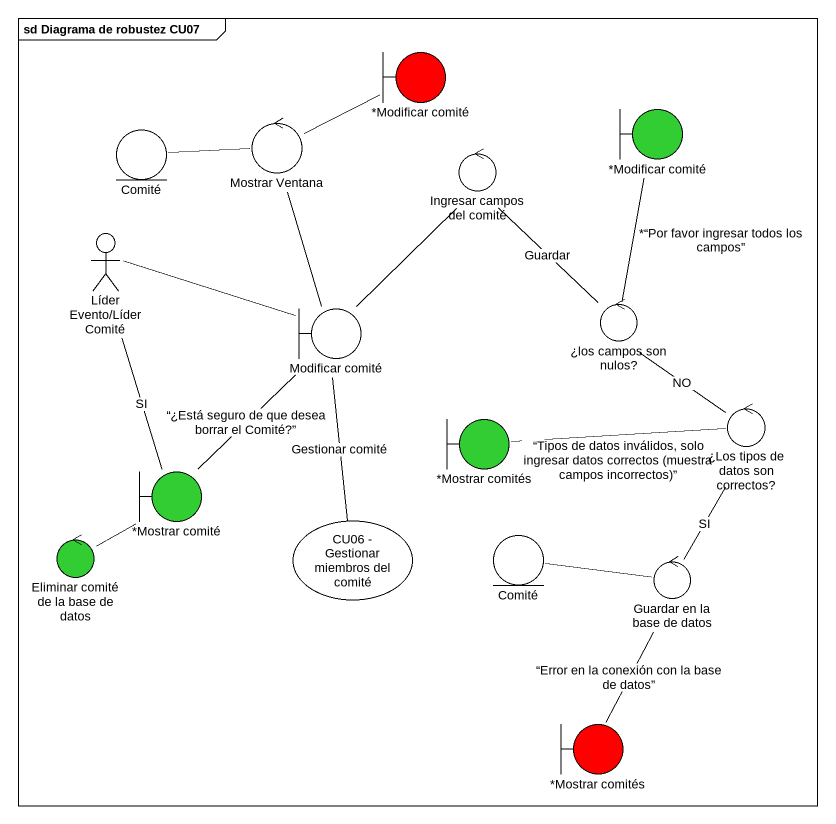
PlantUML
@startuml
mainframe sd Diagrama de robustez CU07
boundary "*Modificar comité" as Modificar_comité #FF0000
entity Comité
control "Mostrar Ventana" as Mostrar_Ventana
boundary "*Modificar comité" as Modificar_comité_2 #32CD32
control "Ingresar campos del comité" as Ingresar_campos_del_comité
actor "Líder Evento/Líder Comité" as Líder_Evento_Líder_Comité
control "¿los campos son nulos?" as los_campos_son_nulos
boundary "Modificar comité" as Modificar_comité_3
boundary "*Mostrar comités" as Mostrar_comités #32CD32
control "¿Los tipos de datos son correctos?" as Los_tipos_de_datos_son
boundary "*Mostrar comité" as Mostrar_comité #32CD32
control "Eliminar comité de la base de datos" as Eliminar_comité_de_la_base #32CD32
usecase "CU06 - Gestionar miembros del comité" as CU06_Gestionar_miembros_del
entity "Comité" as Comité_2
control "Guardar en la base de datos" as Guardar_en_la_base_de_datos
boundary "*Mostrar comités" as Mostrar_comités_2 #FF0000
Mostrar_Ventana -right- Modificar_comité
Mostrar_Ventana -left- Comité
Ingresar_campos_del_comité -- los_campos_son_nulos : Guardar
Líder_Evento_Líder_Comité -right- Modificar_comité_3
Líder_Evento_Líder_Comité -- Mostrar_comité : SI
los_campos_son_nulos -up- Modificar_comité_2 : *“Por favor ingresar todos los campos”
los_campos_son_nulos -- Los_tipos_de_datos_son : NO
Modificar_comité_3 -up- Mostrar_Ventana
Modificar_comité_3 -up- Ingresar_campos_del_comité
Modificar_comité_3 -- Mostrar_comité : “¿Está seguro de que desea borrar el Comité?”
Modificar_comité_3 -- CU06_Gestionar_miembros_del : Gestionar comité
Los_tipos_de_datos_son -left- Mostrar_comités : “Tipos de datos inválidos, solo ingresar datos correctos (muestra campos incorrectos)”
Los_tipos_de_datos_son -- Guardar_en_la_base_de_datos : SI
Mostrar_comité -- Eliminar_comité_de_la_base
Comité_2 -right- Guardar_en_la_base_de_datos
Guardar_en_la_base_de_datos -- Mostrar_comités_2 : “Error en la conexión con la base de datos”
@enduml
